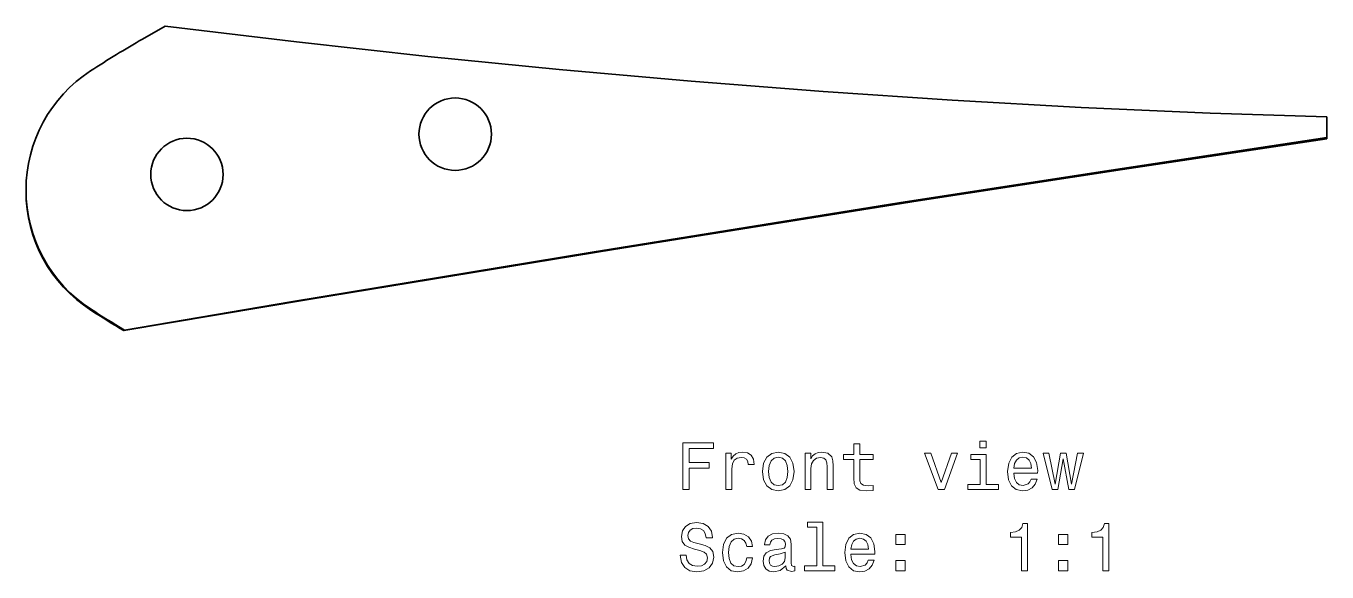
# Model space of a CAD drawing. Extents: x 248.6 to 345.6, y 180.7 to 221.4.
import ezdxf

# ---------------------------------------------------------------- set-up
doc = ezdxf.new("R2010")
doc.units = 0

msp = doc.modelspace()

# ---------------------------------------------------------------- linework, layer by layer
at = {"color": 7, "lineweight": 35, "ltscale": 0.048564}
msp.add_line((258.991272, 221.382874), (257.30896, 220.411591), dxfattribs=at)
at = {"color": 7, "lineweight": 35, "ltscale": 0.038034}
msp.add_line((345.616394, 213.080109), (345.616394, 214.601471), dxfattribs=at)
at = {"color": 7, "lineweight": 35, "ltscale": 0.002508}
msp.add_line((345.616394, 213.080109), (345.616394, 212.979782), dxfattribs=at)
at = {"color": 7, "lineweight": 35, "ltscale": 0.002404}
msp.add_line((248.616455, 209.158997), (248.616455, 209.062836), dxfattribs=at)
at = {"color": 7, "lineweight": 13, "ltscale": 0.002123}
msp.add_line((253.430542, 200.282272), (253.440674, 200.197968), dxfattribs=at)
at = {"color": 7, "lineweight": 35, "ltscale": 0.001674}
msp.add_line((255.902466, 198.664459), (255.957092, 198.703156), dxfattribs=at)
at = {"color": 7, "lineweight": 35}
for points in [[(258.991272, 221.382874), (268.775208, 220.20459), (278.569275, 219.121277), (288.373962, 218.139679), (298.205872, 217.262787), (308.046448, 216.494049), (317.663147, 215.849213), (327.280823, 215.312576), (336.909119, 214.887344), (345.616394, 214.601471)], [(255.902466, 198.664459), (269.666016, 200.978455), (292.423767, 204.723877), (315.124329, 208.333023), (330.366394, 210.681732), (345.616394, 212.979782)], [(255.957092, 198.703156), (268.372375, 200.802704), (290.818298, 204.522156), (313.704041, 208.188416), (328.711975, 210.517822), (345.616394, 213.080109)]]:
    msp.add_lwpolyline(points, dxfattribs=at)
at = {"color": 7, "lineweight": 13}
for points in [[(297.600555, 186.807831), (298.06955, 186.807831), (298.06955, 188.416626), (299.542175, 188.416626), (299.542175, 188.835205), (298.06955, 188.835205), (298.06955, 189.884201), (299.880096, 189.884201), (299.880096, 190.307831), (297.600555, 190.307831)], [(310.329651, 189.047028), (310.329651, 187.690399), (310.359924, 187.251633), (310.501129, 186.949036), (310.783539, 186.772522), (311.262634, 186.712006), (311.78714, 186.737228), (311.78714, 187.120514), (311.40387, 187.090256), (311.055878, 187.1306), (310.869263, 187.256683), (310.788574, 187.468491), (310.773468, 187.766037), (310.773468, 189.047028), (311.78714, 189.047028), (311.78714, 189.425262), (310.773468, 189.425262), (310.773468, 190.217056), (310.329651, 190.217056), (310.329651, 189.425262), (309.56308, 189.425262), (309.56308, 189.047028)], [(320.214386, 190.428864), (319.745361, 190.428864), (319.745361, 189.924545), (320.214386, 189.924545)], [(300.792908, 186.807831), (301.236725, 186.807831), (301.236725, 188.356094), (301.282104, 188.729294), (301.418274, 188.996597), (301.640167, 189.157974), (301.937714, 189.213455), (302.159607, 189.178146), (302.32605, 189.077286), (302.42691, 188.905807), (302.462219, 188.673828), (302.911072, 188.673828), (302.850555, 189.082321), (302.684113, 189.374832), (302.406738, 189.551346), (302.028503, 189.611862), (301.771301, 189.571518), (301.549377, 189.470657), (301.352692, 189.299179), (301.19635, 189.0672), (301.19635, 189.516037), (300.792908, 189.516037)], [(303.531372, 188.159409), (303.612061, 187.544144), (303.844055, 187.090256), (304.212219, 186.807831), (304.706451, 186.712006), (305.195648, 186.807831), (305.563812, 187.085205), (305.795776, 187.539093), (305.881531, 188.159409), (305.795776, 188.774689), (305.563812, 189.233627), (305.195648, 189.511002), (304.706451, 189.611862), (304.212219, 189.511002), (303.844055, 189.228577), (303.612061, 188.774689)], [(303.98526, 188.164459), (304.03067, 188.618347), (304.171875, 188.946167), (304.398804, 189.147888), (304.706451, 189.218491), (305.009033, 189.147888), (305.235992, 188.951202), (305.377197, 188.618347), (305.427643, 188.164459), (305.377197, 187.705521), (305.235992, 187.372665), (305.009033, 187.170944), (304.706451, 187.105377), (304.398804, 187.170944), (304.171875, 187.372665), (304.03067, 187.705521)], [(306.698517, 186.807831), (307.142334, 186.807831), (307.142334, 188.371231), (307.187714, 188.729294), (307.333984, 188.991547), (307.560913, 189.152939), (307.863525, 189.213455), (308.105591, 189.163025), (308.256897, 189.026855), (308.33252, 188.799911), (308.357758, 188.497314), (308.357758, 186.807831), (308.801544, 186.807831), (308.801544, 188.588089), (308.781372, 188.946167), (308.690613, 189.243713), (308.393066, 189.516037), (307.929077, 189.611862), (307.671875, 189.576569), (307.455017, 189.480743), (307.268402, 189.319351), (307.122162, 189.102493), (307.122162, 189.516037), (306.698517, 189.516037)], [(316.618561, 186.807831), (317.087585, 186.807831), (318.07605, 189.516037), (317.617126, 189.516037), (316.855591, 187.332321), (316.078918, 189.516037), (315.61496, 189.516037)], [(320.199249, 187.18103), (320.199249, 189.425262), (319.059479, 189.425262), (319.059479, 189.047028), (319.755432, 189.047028), (319.755432, 187.18103), (318.847656, 187.18103), (318.847656, 186.807831), (321.117126, 186.807831), (321.117126, 187.18103)], [(322.266968, 188.03334), (324.042175, 188.03334), (324.047241, 188.240112), (323.966553, 188.820084), (323.744629, 189.253799), (323.391602, 189.516037), (322.922577, 189.611862), (322.463654, 189.511002), (322.110626, 189.228577), (321.883698, 188.769653), (321.802979, 188.164459), (321.878632, 187.544144), (322.105591, 187.090256), (322.453583, 186.807831), (322.907471, 186.712006), (323.300842, 186.777573), (323.623596, 186.949036), (323.860626, 187.221375), (323.996796, 187.584488), (323.558044, 187.584488), (323.467255, 187.382751), (323.336121, 187.231461), (322.962952, 187.110428), (322.675476, 187.165894), (322.458618, 187.342407), (322.317413, 187.629883), (322.266968, 188.018204)], [(322.266968, 188.40654), (322.322449, 188.754517), (322.458618, 189.011719), (322.665375, 189.16806), (322.937714, 189.223541), (323.205017, 189.16806), (323.411774, 189.011719), (323.537872, 188.754517), (323.583252, 188.40654)], [(325.555145, 186.807831), (325.958618, 189.107544), (326.362061, 186.807831), (326.785706, 186.807831), (327.451416, 189.516037), (327.022736, 189.516037), (326.573883, 187.216339), (326.175476, 189.516037), (325.736725, 189.516037), (325.338287, 187.216339), (324.889435, 189.516037), (324.46582, 189.516037), (325.131531, 186.807831)], [(297.837585, 181.915894), (297.378632, 181.915894), (297.479492, 181.381317), (297.731659, 180.987946), (298.119995, 180.750916), (298.644501, 180.665176), (299.16394, 180.745865), (299.552277, 180.967773), (299.799377, 181.31575), (299.890167, 181.774689), (299.814514, 182.188232), (299.602692, 182.455521), (299.259766, 182.632034), (298.800842, 182.763168), (298.407471, 182.858978), (298.150269, 182.96994), (298.003998, 183.131317), (297.958618, 183.383484), (298.003998, 183.610428), (298.135132, 183.781891), (298.336853, 183.897888), (298.614227, 183.938232), (298.896667, 183.887802), (299.118561, 183.751633), (299.264801, 183.524689), (299.335419, 183.217056), (299.794342, 183.217056), (299.794342, 183.227142), (299.713654, 183.701202), (299.476624, 184.05423), (299.103424, 184.276138), (298.599091, 184.351776), (298.145203, 184.276138), (297.792175, 184.064316), (297.565247, 183.736511), (297.484558, 183.312881), (297.55011, 182.934631), (297.74176, 182.677429), (298.044342, 182.505951), (298.457886, 182.374832), (298.866394, 182.258835), (299.174042, 182.147888), (299.360626, 181.986511), (299.426178, 181.724258), (299.365662, 181.45697), (299.20932, 181.255234), (298.97229, 181.12915), (298.664673, 181.088806), (298.321716, 181.144287), (298.059479, 181.305664), (297.893036, 181.567917)], [(307.581085, 184.008835), (307.581085, 181.134201), (306.668274, 181.134201), (306.668274, 180.761002), (308.932678, 180.761002), (308.932678, 181.134201), (308.024902, 181.134201), (308.024902, 184.382034), (306.885132, 184.382034), (306.885132, 184.008835)], [(302.351257, 182.571518), (302.790039, 182.571518), (302.699249, 182.974976), (302.482391, 183.292709), (302.144501, 183.489395), (301.705719, 183.565033), (301.221588, 183.464172), (300.853424, 183.181747), (300.621429, 182.722824), (300.540741, 182.107544), (300.616394, 181.497314), (300.843353, 181.043427), (301.201416, 180.761002), (301.690613, 180.665176), (302.124329, 180.740829), (302.462219, 180.952637), (302.694214, 181.285492), (302.795074, 181.729294), (302.371429, 181.729294), (302.295776, 181.446884), (302.154572, 181.235062), (301.95285, 181.103943), (301.705719, 181.063599), (301.398102, 181.12915), (301.176178, 181.330887), (301.040039, 181.658691), (300.994629, 182.122681), (301.040039, 182.576569), (301.181244, 182.904373), (301.408173, 183.10611), (301.705719, 183.176712), (301.967987, 183.131317), (302.164673, 183.01532), (302.295776, 182.823685)], [(305.271301, 181.114029), (305.271301, 181.098892), (305.296509, 180.927429), (305.372162, 180.806396), (305.68988, 180.710571), (305.937012, 180.750916), (305.937012, 181.093857), (305.831085, 181.07872), (305.68988, 181.144287), (305.664673, 181.346024), (305.664673, 182.748032), (305.604156, 183.10611), (305.427643, 183.358261), (305.119995, 183.509567), (304.686279, 183.565033), (304.262634, 183.504517), (303.949982, 183.333054), (303.753296, 183.06575), (303.687714, 182.712738), (303.687714, 182.682465), (304.086121, 182.682465), (304.121429, 182.894287), (304.232391, 183.045578), (304.41394, 183.136368), (304.671143, 183.171661), (304.918274, 183.146454), (305.094788, 183.070801), (305.200684, 182.939682), (305.235992, 182.758118), (305.21582, 182.54631), (305.135132, 182.440399), (304.933411, 182.389969), (304.555145, 182.349625), (304.121429, 182.258835), (303.813812, 182.097458), (303.632233, 181.845291), (303.576782, 181.472092), (303.627197, 181.139236), (303.783539, 180.89212), (304.035706, 180.735779), (304.383698, 180.680313), (304.852692, 180.786224)], [(310.122864, 181.986511), (311.898102, 181.986511), (311.903137, 182.193283), (311.822449, 182.773254), (311.600555, 183.20697), (311.247528, 183.469208), (310.778503, 183.565033), (310.31958, 183.464172), (309.966553, 183.181747), (309.739594, 182.722824), (309.658905, 182.11763), (309.734558, 181.497314), (309.961487, 181.043427), (310.309479, 180.761002), (310.763367, 180.665176), (311.156738, 180.730743), (311.479492, 180.902206), (311.716553, 181.174545), (311.852692, 181.537659), (311.41394, 181.537659), (311.323181, 181.335922), (311.192047, 181.184631), (310.818848, 181.063599), (310.531372, 181.119064), (310.314514, 181.295578), (310.173309, 181.583054), (310.122864, 181.971375)], [(313.466553, 182.717773), (314.162506, 182.717773), (314.162506, 183.469208), (313.466553, 183.469208)], [(322.831818, 180.761002), (323.290741, 180.761002), (323.290741, 184.286224), (322.947815, 184.286224), (322.857025, 183.978577), (322.675476, 183.771805), (322.398102, 183.650772), (322.014801, 183.610428), (322.014801, 183.25235), (322.831818, 183.25235)], [(325.610626, 182.717773), (326.30658, 182.717773), (326.30658, 183.469208), (325.610626, 183.469208)], [(328.90387, 180.761002), (329.362793, 180.761002), (329.362793, 184.286224), (329.019836, 184.286224), (328.929077, 183.978577), (328.747528, 183.771805), (328.470154, 183.650772), (328.086853, 183.610428), (328.086853, 183.25235), (328.90387, 183.25235)], [(310.122864, 182.359711), (310.178345, 182.707687), (310.314514, 182.96489), (310.521301, 183.121231), (310.79364, 183.176712), (311.060913, 183.121231), (311.2677, 182.96489), (311.393768, 182.707687), (311.439148, 182.359711)], [(305.220856, 181.709122), (305.160339, 181.446884), (304.998962, 181.245148), (304.756897, 181.114029), (304.45932, 181.068634), (304.2677, 181.093857), (304.131531, 181.174545), (304.045776, 181.31575), (304.020569, 181.512436), (304.040741, 181.68895), (304.121429, 181.815033), (304.444214, 181.956253), (304.852692, 182.016769), (305.220856, 182.137802)], [(313.466553, 180.761002), (314.162506, 180.761002), (314.162506, 181.512436), (313.466553, 181.512436)], [(325.610626, 180.761002), (326.30658, 180.761002), (326.30658, 181.512436), (325.610626, 181.512436)]]:
    msp.add_lwpolyline(points, close=True, dxfattribs=at)
at = {"color": 7, "lineweight": 35}
for centre in [(280.616394, 213.316269), (260.616455, 210.316269)]:
    msp.add_circle(centre, 2.7, dxfattribs=at)
for centre, radius, start, end in [((301.183533, 144.442139), 87.728754, 120.007653, 122.978567), ((259.197998, 209.165405), 10.581038, 123.032416, 180.034679), ((259.164429, 209.056549), 10.547504, 179.965786, 237.132519), ((259.197998, 209.15242), 10.581051, 179.964379, 236.967557), ((301.348328, 274.13916), 88.039518, 237.024794, 238.963898), ((303.91217, 278.476868), 93.139412, 237.187516, 238.971753)]:
    msp.add_arc(centre, radius, start, end, dxfattribs=at)

doc.saveas('drawing.dxf')
